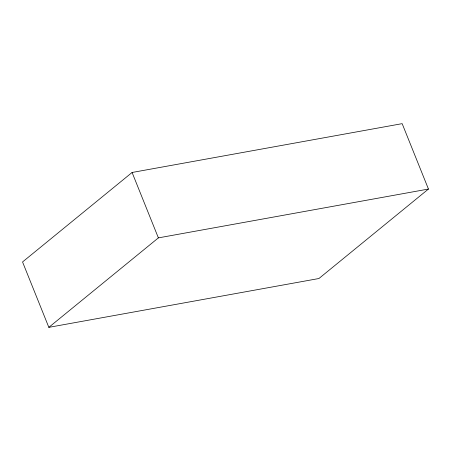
<?xml version="1.0" encoding="UTF-8"?>
<svg xmlns="http://www.w3.org/2000/svg" width="451" height="451" viewBox="0 0 451 451"><rect width="100%" height="100%" fill="white"/><g stroke="black" fill="none" stroke-linecap="round" stroke-linejoin="round"><path stroke-width="0.68" d="M132.087 172.479L22.55 261.946L48.838 327.347L318.913 278.521L428.45 189.054L402.162 123.653L132.087 172.479L158.38 237.88L48.838 327.347M158.38 237.88L428.45 189.054"/></g></svg>
